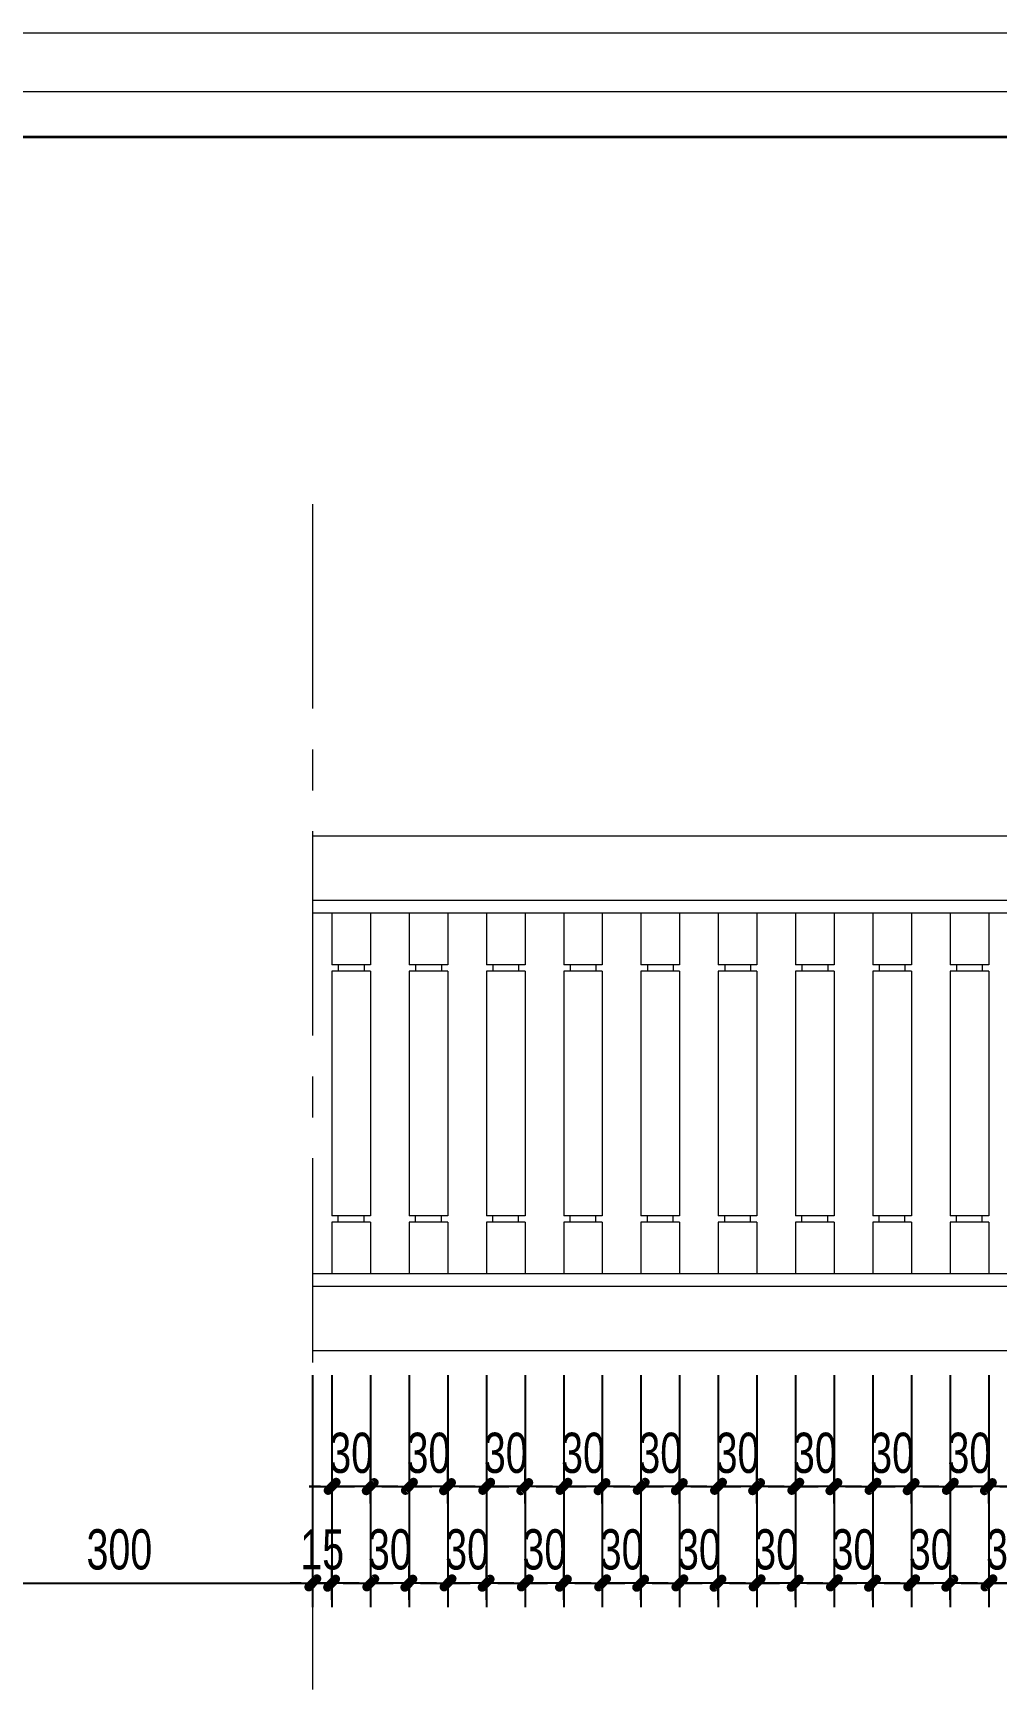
# Model space of a CAD drawing. Header units: inches. Extents: x 88947 to 296847, y 35049 to 161062.
# Drawn here: x 231767 to 233263, y 74469 to 77053 of the extents above; entities that cross this region are included whole.
import ezdxf

# ---------------------------------------------------------------- set-up
doc = ezdxf.new("R2010")
doc.units = ezdxf.units.IN
doc.header["$MEASUREMENT"] = 0
doc.header["$PDMODE"] = 1
doc.linetypes.add('ACAD_ISO03W100', pattern=[30, 12, -18])
doc.linetypes.add('CENTER', pattern=[50.8, 31.75, -6.35, 6.35, -6.35])
for name, color, linetype, lineweight in [('A-Dims', 145, 'Continuous', 25), ('A-Text', 30, 'Continuous', 9), ('A-Wall', 2, 'Continuous', 35), ('DIM', 7, 'Continuous', 25), ('KHUNG 2', 144, 'Continuous', 18), ('NETMANH', 192, 'Continuous', 18), ('THAY', 3, 'Continuous', 18), ('TRUC', 252, 'ACAD_ISO03W100', 13)]:
    doc.layers.add(name, color=color, linetype=linetype, lineweight=lineweight)
doc.styles.add('VNI-HELVE-CONDENSE', font='VNARIAL.TTF', dxfattribs={"width": 0.7})
doc.dimstyles.new('TAS-25', dxfattribs={"dimscale": 25, "dimtxt": 2.5, "dimasz": 0.7, "dimexe": 1.5, "dimexo": 1.5, "dimgap": 0.8, "dimtad": 1, "dimdec": 0, "dimlfac": 0.5, "dimzin": 3, "dimdsep": 46, "dimtxsty": 'VNI-HELVE-CONDENSE', "dimblk": 'TICK', "dimcen": 2.5, "dimclrt": 71, "dimazin": 2, "dimtfac": 0.75, "dimtdec": 0, "dimtix": 1, "dimtmove": 2, "dimatfit": 2, "dimldrblk": 'TICK123', "dimfxl": 1.5, "dimtolj": 1, "dimtzin": 0, "dimarcsym": 0})

# ---------------------------------------------------------------- blocks, each defined once
blk = doc.blocks.new('khung ten')
at = {"layer": 'A-Wall', "ltscale": 0.7}
blk.add_lwpolyline([(267204.1, -219099.4), (305804.1, -219099.4), (305804.1, -190799.4), (267204.1, -190799.4)], close=True, dxfattribs=at)
at = {"layer": 'KHUNG 2', "ltscale": 0.7}
blk.add_lwpolyline([(267004.1, -219299.4), (306004.1, -219299.4), (306004.1, -190599.4), (267004.1, -190599.4)], close=True, dxfattribs=at)
at = {"layer": 'NETMANH', "ltscale": 0.7}
blk.add_lwpolyline([(265004.1, -220042.3), (307004.1, -220042.3), (307004.1, -190342.3), (265004.1, -190342.3)], close=True, dxfattribs=at)
blk = doc.blocks.new('TICK')
at = {"layer": 'A-Dims', "color": 1}
for p, q in [((0, 1.5), (0, -1.5)), ((-2, 0), (2, 0))]:
    blk.add_line(p, q, dxfattribs=at)
at = {"layer": 'A-Dims', "color": 1, "const_width": 0.788}
blk.add_lwpolyline([(-0.33, -0.35), (0.38, 0.38)], dxfattribs=at)
at = {"layer": 'A-Dims', "color": 1, "const_width": 0.394}
for points in [[(0.24, 0.52, -0.414214), (0.52, 0.52, -1)], [(0.52, 0.52, -0.414214), (0.52, 0.24, -1)], [(-0.47, -0.21, 0.414214), (-0.47, -0.49, 1)], [(-0.47, -0.49, 0.414214), (-0.19, -0.49, 1)]]:
    blk.add_lwpolyline(points, format="xyb", dxfattribs=at)
blk = doc.blocks.new('*D2508')
at = {"layer": 'Defpoints', "color": 0}
for p in [(231600.4, 75006.3), (232200.4, 75006.3), (232200.4, 74645.7)]:
    blk.add_point(p, dxfattribs=at)
at = {"layer": 'DIM', "color": 0, "lineweight": -2}
for p, q in [((231600.4, 74968.8), (231600.4, 74608.2)), ((232200.4, 74968.8), (232200.4, 74608.2)), ((231617.9, 74645.7), (232182.9, 74645.7))]:
    blk.add_line(p, q, dxfattribs=at)
at = {"layer": 'DIM', "color": 0, "lineweight": -2, "xscale": 17.5, "yscale": 17.5, "zscale": 17.5, "rotation": 180}
blk.add_blockref('TICK', (231600.4, 74645.7), dxfattribs=at)
at = {"layer": 'DIM', "color": 0, "lineweight": -2, "xscale": 17.5, "yscale": 17.5, "zscale": 17.5}
blk.add_blockref('TICK', (232200.4, 74645.7), dxfattribs=at)
at = {"layer": 'DIM', "color": 71, "insert": (231900.4, 74697.6), "char_height": 62.5, "attachment_point": 5, "style": 'VNI-HELVE-CONDENSE'}
blk.add_mtext('\\A1;300', dxfattribs=at)
blk = doc.blocks.new('TICK123')
at = {"layer": 'A-Dims', "color": 1}
blk.add_lwpolyline([(0.05, 0, 0, 0.84, 0), (-2.11, 0, 8.4, 8.4, 0)], format="xyseb", dxfattribs=at)
blk = doc.blocks.new('*D2534')
at = {"layer": 'Defpoints', "color": 0}
for p in [(233250.4, 75006.3), (233310.4, 75006.3), (233250.4, 74645.7)]:
    blk.add_point(p, dxfattribs=at)
at = {"layer": 'DIM', "color": 0, "lineweight": -2}
for p, q in [((233250.4, 74968.8), (233250.4, 74608.2)), ((233310.4, 74968.8), (233310.4, 74608.2)), ((233232.9, 74645.7), (233215.4, 74645.7)), ((233310.4, 74645.7), (233250.4, 74645.7)), ((233327.9, 74645.7), (233345.4, 74645.7))]:
    blk.add_line(p, q, dxfattribs=at)
at = {"layer": 'DIM', "color": 0, "lineweight": -2, "xscale": 17.5, "yscale": 17.5, "zscale": 17.5}
blk.add_blockref('TICK', (233250.4, 74645.7), dxfattribs=at)
at = {"layer": 'DIM', "color": 0, "lineweight": -2, "xscale": 17.5, "yscale": 17.5, "zscale": 17.5, "rotation": 180}
blk.add_blockref('TICK', (233310.4, 74645.7), dxfattribs=at)
at = {"layer": 'DIM', "color": 71, "insert": (233280.4, 74697.6), "char_height": 62.5, "attachment_point": 5, "style": 'VNI-HELVE-CONDENSE'}
blk.add_mtext('\\A1;30', dxfattribs=at)
blk = doc.blocks.new('*D2535')
at = {"layer": 'Defpoints', "color": 0}
for p in [(233190.4, 75006.3), (233250.4, 75006.3), (233190.4, 74795.7)]:
    blk.add_point(p, dxfattribs=at)
at = {"layer": 'DIM', "color": 0, "lineweight": -2}
for p, q in [((233190.4, 74968.8), (233190.4, 74758.2)), ((233250.4, 74968.8), (233250.4, 74758.2)), ((233172.9, 74795.7), (233155.4, 74795.7)), ((233250.4, 74795.7), (233190.4, 74795.7)), ((233267.9, 74795.7), (233285.4, 74795.7))]:
    blk.add_line(p, q, dxfattribs=at)
at = {"layer": 'DIM', "color": 0, "lineweight": -2, "xscale": 17.5, "yscale": 17.5, "zscale": 17.5}
blk.add_blockref('TICK', (233190.4, 74795.7), dxfattribs=at)
at = {"layer": 'DIM', "color": 0, "lineweight": -2, "xscale": 17.5, "yscale": 17.5, "zscale": 17.5, "rotation": 180}
blk.add_blockref('TICK', (233250.4, 74795.7), dxfattribs=at)
at = {"layer": 'DIM', "color": 71, "insert": (233220.4, 74847.6), "char_height": 62.5, "attachment_point": 5, "style": 'VNI-HELVE-CONDENSE'}
blk.add_mtext('\\A1;30', dxfattribs=at)
blk = doc.blocks.new('*D2536')
at = {"layer": 'Defpoints', "color": 0}
for p in [(233130.4, 75006.3), (233190.4, 75006.3), (233130.4, 74645.7)]:
    blk.add_point(p, dxfattribs=at)
at = {"layer": 'DIM', "color": 0, "lineweight": -2}
for p, q in [((233130.4, 74968.8), (233130.4, 74608.2)), ((233190.4, 74968.8), (233190.4, 74608.2)), ((233112.9, 74645.7), (233095.4, 74645.7)), ((233190.4, 74645.7), (233130.4, 74645.7)), ((233207.9, 74645.7), (233225.4, 74645.7))]:
    blk.add_line(p, q, dxfattribs=at)
at = {"layer": 'DIM', "color": 0, "lineweight": -2, "xscale": 17.5, "yscale": 17.5, "zscale": 17.5}
blk.add_blockref('TICK', (233130.4, 74645.7), dxfattribs=at)
at = {"layer": 'DIM', "color": 0, "lineweight": -2, "xscale": 17.5, "yscale": 17.5, "zscale": 17.5, "rotation": 180}
blk.add_blockref('TICK', (233190.4, 74645.7), dxfattribs=at)
at = {"layer": 'DIM', "color": 71, "insert": (233160.4, 74697.6), "char_height": 62.5, "attachment_point": 5, "style": 'VNI-HELVE-CONDENSE'}
blk.add_mtext('\\A1;30', dxfattribs=at)
blk = doc.blocks.new('*D2537')
at = {"layer": 'Defpoints', "color": 0}
for p in [(233070.4, 75006.3), (233130.4, 75006.3), (233070.4, 74795.7)]:
    blk.add_point(p, dxfattribs=at)
at = {"layer": 'DIM', "color": 0, "lineweight": -2}
for p, q in [((233070.4, 74968.8), (233070.4, 74758.2)), ((233130.4, 74968.8), (233130.4, 74758.2)), ((233052.9, 74795.7), (233035.4, 74795.7)), ((233130.4, 74795.7), (233070.4, 74795.7)), ((233147.9, 74795.7), (233165.4, 74795.7))]:
    blk.add_line(p, q, dxfattribs=at)
at = {"layer": 'DIM', "color": 0, "lineweight": -2, "xscale": 17.5, "yscale": 17.5, "zscale": 17.5}
blk.add_blockref('TICK', (233070.4, 74795.7), dxfattribs=at)
at = {"layer": 'DIM', "color": 0, "lineweight": -2, "xscale": 17.5, "yscale": 17.5, "zscale": 17.5, "rotation": 180}
blk.add_blockref('TICK', (233130.4, 74795.7), dxfattribs=at)
at = {"layer": 'DIM', "color": 71, "insert": (233100.4, 74847.6), "char_height": 62.5, "attachment_point": 5, "style": 'VNI-HELVE-CONDENSE'}
blk.add_mtext('\\A1;30', dxfattribs=at)
blk = doc.blocks.new('*D2538')
at = {"layer": 'Defpoints', "color": 0}
for p in [(233010.4, 75006.3), (233070.4, 75006.3), (233010.4, 74645.7)]:
    blk.add_point(p, dxfattribs=at)
at = {"layer": 'DIM', "color": 0, "lineweight": -2}
for p, q in [((233010.4, 74968.8), (233010.4, 74608.2)), ((233070.4, 74968.8), (233070.4, 74608.2)), ((232992.9, 74645.7), (232975.4, 74645.7)), ((233070.4, 74645.7), (233010.4, 74645.7)), ((233087.9, 74645.7), (233105.4, 74645.7))]:
    blk.add_line(p, q, dxfattribs=at)
at = {"layer": 'DIM', "color": 0, "lineweight": -2, "xscale": 17.5, "yscale": 17.5, "zscale": 17.5}
blk.add_blockref('TICK', (233010.4, 74645.7), dxfattribs=at)
at = {"layer": 'DIM', "color": 0, "lineweight": -2, "xscale": 17.5, "yscale": 17.5, "zscale": 17.5, "rotation": 180}
blk.add_blockref('TICK', (233070.4, 74645.7), dxfattribs=at)
at = {"layer": 'DIM', "color": 71, "insert": (233040.4, 74697.6), "char_height": 62.5, "attachment_point": 5, "style": 'VNI-HELVE-CONDENSE'}
blk.add_mtext('\\A1;30', dxfattribs=at)
blk = doc.blocks.new('*D2539')
at = {"layer": 'Defpoints', "color": 0}
for p in [(232950.4, 75006.3), (233010.4, 75006.3), (232950.4, 74795.7)]:
    blk.add_point(p, dxfattribs=at)
at = {"layer": 'DIM', "color": 0, "lineweight": -2}
for p, q in [((232950.4, 74968.8), (232950.4, 74758.2)), ((233010.4, 74968.8), (233010.4, 74758.2)), ((232932.9, 74795.7), (232915.4, 74795.7)), ((233010.4, 74795.7), (232950.4, 74795.7)), ((233027.9, 74795.7), (233045.4, 74795.7))]:
    blk.add_line(p, q, dxfattribs=at)
at = {"layer": 'DIM', "color": 0, "lineweight": -2, "xscale": 17.5, "yscale": 17.5, "zscale": 17.5}
blk.add_blockref('TICK', (232950.4, 74795.7), dxfattribs=at)
at = {"layer": 'DIM', "color": 0, "lineweight": -2, "xscale": 17.5, "yscale": 17.5, "zscale": 17.5, "rotation": 180}
blk.add_blockref('TICK', (233010.4, 74795.7), dxfattribs=at)
at = {"layer": 'DIM', "color": 71, "insert": (232980.4, 74847.6), "char_height": 62.5, "attachment_point": 5, "style": 'VNI-HELVE-CONDENSE'}
blk.add_mtext('\\A1;30', dxfattribs=at)
blk = doc.blocks.new('*D2540')
at = {"layer": 'Defpoints', "color": 0}
for p in [(232890.4, 75006.3), (232950.4, 75006.3), (232890.4, 74645.7)]:
    blk.add_point(p, dxfattribs=at)
at = {"layer": 'DIM', "color": 0, "lineweight": -2}
for p, q in [((232890.4, 74968.8), (232890.4, 74608.2)), ((232950.4, 74968.8), (232950.4, 74608.2)), ((232872.9, 74645.7), (232855.4, 74645.7)), ((232950.4, 74645.7), (232890.4, 74645.7)), ((232967.9, 74645.7), (232985.4, 74645.7))]:
    blk.add_line(p, q, dxfattribs=at)
at = {"layer": 'DIM', "color": 0, "lineweight": -2, "xscale": 17.5, "yscale": 17.5, "zscale": 17.5}
blk.add_blockref('TICK', (232890.4, 74645.7), dxfattribs=at)
at = {"layer": 'DIM', "color": 0, "lineweight": -2, "xscale": 17.5, "yscale": 17.5, "zscale": 17.5, "rotation": 180}
blk.add_blockref('TICK', (232950.4, 74645.7), dxfattribs=at)
at = {"layer": 'DIM', "color": 71, "insert": (232920.4, 74697.6), "char_height": 62.5, "attachment_point": 5, "style": 'VNI-HELVE-CONDENSE'}
blk.add_mtext('\\A1;30', dxfattribs=at)
blk = doc.blocks.new('*D2541')
at = {"layer": 'Defpoints', "color": 0}
for p in [(232830.4, 75006.3), (232890.4, 75006.3), (232830.4, 74795.7)]:
    blk.add_point(p, dxfattribs=at)
at = {"layer": 'DIM', "color": 0, "lineweight": -2}
for p, q in [((232830.4, 74968.8), (232830.4, 74758.2)), ((232890.4, 74968.8), (232890.4, 74758.2)), ((232812.9, 74795.7), (232795.4, 74795.7)), ((232890.4, 74795.7), (232830.4, 74795.7)), ((232907.9, 74795.7), (232925.4, 74795.7))]:
    blk.add_line(p, q, dxfattribs=at)
at = {"layer": 'DIM', "color": 0, "lineweight": -2, "xscale": 17.5, "yscale": 17.5, "zscale": 17.5}
blk.add_blockref('TICK', (232830.4, 74795.7), dxfattribs=at)
at = {"layer": 'DIM', "color": 0, "lineweight": -2, "xscale": 17.5, "yscale": 17.5, "zscale": 17.5, "rotation": 180}
blk.add_blockref('TICK', (232890.4, 74795.7), dxfattribs=at)
at = {"layer": 'DIM', "color": 71, "insert": (232860.4, 74847.6), "char_height": 62.5, "attachment_point": 5, "style": 'VNI-HELVE-CONDENSE'}
blk.add_mtext('\\A1;30', dxfattribs=at)
blk = doc.blocks.new('*D2542')
at = {"layer": 'Defpoints', "color": 0}
for p in [(232770.4, 75006.3), (232830.4, 75006.3), (232770.4, 74645.7)]:
    blk.add_point(p, dxfattribs=at)
at = {"layer": 'DIM', "color": 0, "lineweight": -2}
for p, q in [((232770.4, 74968.8), (232770.4, 74608.2)), ((232830.4, 74968.8), (232830.4, 74608.2)), ((232752.9, 74645.7), (232735.4, 74645.7)), ((232830.4, 74645.7), (232770.4, 74645.7)), ((232847.9, 74645.7), (232865.4, 74645.7))]:
    blk.add_line(p, q, dxfattribs=at)
at = {"layer": 'DIM', "color": 0, "lineweight": -2, "xscale": 17.5, "yscale": 17.5, "zscale": 17.5}
blk.add_blockref('TICK', (232770.4, 74645.7), dxfattribs=at)
at = {"layer": 'DIM', "color": 0, "lineweight": -2, "xscale": 17.5, "yscale": 17.5, "zscale": 17.5, "rotation": 180}
blk.add_blockref('TICK', (232830.4, 74645.7), dxfattribs=at)
at = {"layer": 'DIM', "color": 71, "insert": (232800.4, 74697.6), "char_height": 62.5, "attachment_point": 5, "style": 'VNI-HELVE-CONDENSE'}
blk.add_mtext('\\A1;30', dxfattribs=at)
blk = doc.blocks.new('*D2543')
at = {"layer": 'Defpoints', "color": 0}
for p in [(232710.4, 75006.3), (232770.4, 75006.3), (232710.4, 74795.7)]:
    blk.add_point(p, dxfattribs=at)
at = {"layer": 'DIM', "color": 0, "lineweight": -2}
for p, q in [((232710.4, 74968.8), (232710.4, 74758.2)), ((232770.4, 74968.8), (232770.4, 74758.2)), ((232692.9, 74795.7), (232675.4, 74795.7)), ((232770.4, 74795.7), (232710.4, 74795.7)), ((232787.9, 74795.7), (232805.4, 74795.7))]:
    blk.add_line(p, q, dxfattribs=at)
at = {"layer": 'DIM', "color": 0, "lineweight": -2, "xscale": 17.5, "yscale": 17.5, "zscale": 17.5}
blk.add_blockref('TICK', (232710.4, 74795.7), dxfattribs=at)
at = {"layer": 'DIM', "color": 0, "lineweight": -2, "xscale": 17.5, "yscale": 17.5, "zscale": 17.5, "rotation": 180}
blk.add_blockref('TICK', (232770.4, 74795.7), dxfattribs=at)
at = {"layer": 'DIM', "color": 71, "insert": (232740.4, 74847.6), "char_height": 62.5, "attachment_point": 5, "style": 'VNI-HELVE-CONDENSE'}
blk.add_mtext('\\A1;30', dxfattribs=at)
blk = doc.blocks.new('*D2544')
at = {"layer": 'Defpoints', "color": 0}
for p in [(232650.4, 75006.3), (232710.4, 75006.3), (232650.4, 74645.7)]:
    blk.add_point(p, dxfattribs=at)
at = {"layer": 'DIM', "color": 0, "lineweight": -2}
for p, q in [((232650.4, 74968.8), (232650.4, 74608.2)), ((232710.4, 74968.8), (232710.4, 74608.2)), ((232632.9, 74645.7), (232615.4, 74645.7)), ((232710.4, 74645.7), (232650.4, 74645.7)), ((232727.9, 74645.7), (232745.4, 74645.7))]:
    blk.add_line(p, q, dxfattribs=at)
at = {"layer": 'DIM', "color": 0, "lineweight": -2, "xscale": 17.5, "yscale": 17.5, "zscale": 17.5}
blk.add_blockref('TICK', (232650.4, 74645.7), dxfattribs=at)
at = {"layer": 'DIM', "color": 0, "lineweight": -2, "xscale": 17.5, "yscale": 17.5, "zscale": 17.5, "rotation": 180}
blk.add_blockref('TICK', (232710.4, 74645.7), dxfattribs=at)
at = {"layer": 'DIM', "color": 71, "insert": (232680.4, 74697.6), "char_height": 62.5, "attachment_point": 5, "style": 'VNI-HELVE-CONDENSE'}
blk.add_mtext('\\A1;30', dxfattribs=at)
blk = doc.blocks.new('*D2545')
at = {"layer": 'Defpoints', "color": 0}
for p in [(232590.4, 75006.3), (232650.4, 75006.3), (232590.4, 74795.7)]:
    blk.add_point(p, dxfattribs=at)
at = {"layer": 'DIM', "color": 0, "lineweight": -2}
for p, q in [((232590.4, 74968.8), (232590.4, 74758.2)), ((232650.4, 74968.8), (232650.4, 74758.2)), ((232572.9, 74795.7), (232555.4, 74795.7)), ((232650.4, 74795.7), (232590.4, 74795.7)), ((232667.9, 74795.7), (232685.4, 74795.7))]:
    blk.add_line(p, q, dxfattribs=at)
at = {"layer": 'DIM', "color": 0, "lineweight": -2, "xscale": 17.5, "yscale": 17.5, "zscale": 17.5}
blk.add_blockref('TICK', (232590.4, 74795.7), dxfattribs=at)
at = {"layer": 'DIM', "color": 0, "lineweight": -2, "xscale": 17.5, "yscale": 17.5, "zscale": 17.5, "rotation": 180}
blk.add_blockref('TICK', (232650.4, 74795.7), dxfattribs=at)
at = {"layer": 'DIM', "color": 71, "insert": (232620.4, 74847.6), "char_height": 62.5, "attachment_point": 5, "style": 'VNI-HELVE-CONDENSE'}
blk.add_mtext('\\A1;30', dxfattribs=at)
blk = doc.blocks.new('*D2546')
at = {"layer": 'Defpoints', "color": 0}
for p in [(232530.4, 75006.3), (232590.4, 75006.3), (232530.4, 74645.7)]:
    blk.add_point(p, dxfattribs=at)
at = {"layer": 'DIM', "color": 0, "lineweight": -2}
for p, q in [((232530.4, 74968.8), (232530.4, 74608.2)), ((232590.4, 74968.8), (232590.4, 74608.2)), ((232512.9, 74645.7), (232495.4, 74645.7)), ((232590.4, 74645.7), (232530.4, 74645.7)), ((232607.9, 74645.7), (232625.4, 74645.7))]:
    blk.add_line(p, q, dxfattribs=at)
at = {"layer": 'DIM', "color": 0, "lineweight": -2, "xscale": 17.5, "yscale": 17.5, "zscale": 17.5}
blk.add_blockref('TICK', (232530.4, 74645.7), dxfattribs=at)
at = {"layer": 'DIM', "color": 0, "lineweight": -2, "xscale": 17.5, "yscale": 17.5, "zscale": 17.5, "rotation": 180}
blk.add_blockref('TICK', (232590.4, 74645.7), dxfattribs=at)
at = {"layer": 'DIM', "color": 71, "insert": (232560.4, 74697.6), "char_height": 62.5, "attachment_point": 5, "style": 'VNI-HELVE-CONDENSE'}
blk.add_mtext('\\A1;30', dxfattribs=at)
blk = doc.blocks.new('*D2547')
at = {"layer": 'Defpoints', "color": 0}
for p in [(232470.4, 75006.3), (232530.4, 75006.3), (232470.4, 74795.7)]:
    blk.add_point(p, dxfattribs=at)
at = {"layer": 'DIM', "color": 0, "lineweight": -2}
for p, q in [((232470.4, 74968.8), (232470.4, 74758.2)), ((232530.4, 74968.8), (232530.4, 74758.2)), ((232452.9, 74795.7), (232435.4, 74795.7)), ((232530.4, 74795.7), (232470.4, 74795.7)), ((232547.9, 74795.7), (232565.4, 74795.7))]:
    blk.add_line(p, q, dxfattribs=at)
at = {"layer": 'DIM', "color": 0, "lineweight": -2, "xscale": 17.5, "yscale": 17.5, "zscale": 17.5}
blk.add_blockref('TICK', (232470.4, 74795.7), dxfattribs=at)
at = {"layer": 'DIM', "color": 0, "lineweight": -2, "xscale": 17.5, "yscale": 17.5, "zscale": 17.5, "rotation": 180}
blk.add_blockref('TICK', (232530.4, 74795.7), dxfattribs=at)
at = {"layer": 'DIM', "color": 71, "insert": (232500.4, 74847.6), "char_height": 62.5, "attachment_point": 5, "style": 'VNI-HELVE-CONDENSE'}
blk.add_mtext('\\A1;30', dxfattribs=at)
blk = doc.blocks.new('*D2548')
at = {"layer": 'Defpoints', "color": 0}
for p in [(232410.4, 75006.3), (232470.4, 75006.3), (232410.4, 74645.7)]:
    blk.add_point(p, dxfattribs=at)
at = {"layer": 'DIM', "color": 0, "lineweight": -2}
for p, q in [((232410.4, 74968.8), (232410.4, 74608.2)), ((232470.4, 74968.8), (232470.4, 74608.2)), ((232392.9, 74645.7), (232375.4, 74645.7)), ((232470.4, 74645.7), (232410.4, 74645.7)), ((232487.9, 74645.7), (232505.4, 74645.7))]:
    blk.add_line(p, q, dxfattribs=at)
at = {"layer": 'DIM', "color": 0, "lineweight": -2, "xscale": 17.5, "yscale": 17.5, "zscale": 17.5}
blk.add_blockref('TICK', (232410.4, 74645.7), dxfattribs=at)
at = {"layer": 'DIM', "color": 0, "lineweight": -2, "xscale": 17.5, "yscale": 17.5, "zscale": 17.5, "rotation": 180}
blk.add_blockref('TICK', (232470.4, 74645.7), dxfattribs=at)
at = {"layer": 'DIM', "color": 71, "insert": (232440.4, 74697.6), "char_height": 62.5, "attachment_point": 5, "style": 'VNI-HELVE-CONDENSE'}
blk.add_mtext('\\A1;30', dxfattribs=at)
blk = doc.blocks.new('*D2549')
at = {"layer": 'Defpoints', "color": 0}
for p in [(232350.4, 75006.3), (232410.4, 75006.3), (232350.4, 74795.7)]:
    blk.add_point(p, dxfattribs=at)
at = {"layer": 'DIM', "color": 0, "lineweight": -2}
for p, q in [((232350.4, 74968.8), (232350.4, 74758.2)), ((232410.4, 74968.8), (232410.4, 74758.2)), ((232332.9, 74795.7), (232315.4, 74795.7)), ((232410.4, 74795.7), (232350.4, 74795.7)), ((232427.9, 74795.7), (232445.4, 74795.7))]:
    blk.add_line(p, q, dxfattribs=at)
at = {"layer": 'DIM', "color": 0, "lineweight": -2, "xscale": 17.5, "yscale": 17.5, "zscale": 17.5}
blk.add_blockref('TICK', (232350.4, 74795.7), dxfattribs=at)
at = {"layer": 'DIM', "color": 0, "lineweight": -2, "xscale": 17.5, "yscale": 17.5, "zscale": 17.5, "rotation": 180}
blk.add_blockref('TICK', (232410.4, 74795.7), dxfattribs=at)
at = {"layer": 'DIM', "color": 71, "insert": (232380.4, 74847.6), "char_height": 62.5, "attachment_point": 5, "style": 'VNI-HELVE-CONDENSE'}
blk.add_mtext('\\A1;30', dxfattribs=at)
blk = doc.blocks.new('*D2550')
at = {"layer": 'Defpoints', "color": 0}
for p in [(232290.4, 75006.3), (232350.4, 75006.3), (232290.4, 74645.7)]:
    blk.add_point(p, dxfattribs=at)
at = {"layer": 'DIM', "color": 0, "lineweight": -2}
for p, q in [((232290.4, 74968.8), (232290.4, 74608.2)), ((232350.4, 74968.8), (232350.4, 74608.2)), ((232272.9, 74645.7), (232255.4, 74645.7)), ((232350.4, 74645.7), (232290.4, 74645.7)), ((232367.9, 74645.7), (232385.4, 74645.7))]:
    blk.add_line(p, q, dxfattribs=at)
at = {"layer": 'DIM', "color": 0, "lineweight": -2, "xscale": 17.5, "yscale": 17.5, "zscale": 17.5}
blk.add_blockref('TICK', (232290.4, 74645.7), dxfattribs=at)
at = {"layer": 'DIM', "color": 0, "lineweight": -2, "xscale": 17.5, "yscale": 17.5, "zscale": 17.5, "rotation": 180}
blk.add_blockref('TICK', (232350.4, 74645.7), dxfattribs=at)
at = {"layer": 'DIM', "color": 71, "insert": (232320.4, 74697.6), "char_height": 62.5, "attachment_point": 5, "style": 'VNI-HELVE-CONDENSE'}
blk.add_mtext('\\A1;30', dxfattribs=at)
blk = doc.blocks.new('*D2551')
at = {"layer": 'Defpoints', "color": 0}
for p in [(232230.4, 75006.3), (232290.4, 75006.3), (232230.4, 74795.7)]:
    blk.add_point(p, dxfattribs=at)
at = {"layer": 'DIM', "color": 0, "lineweight": -2}
for p, q in [((232230.4, 74968.8), (232230.4, 74758.2)), ((232290.4, 74968.8), (232290.4, 74758.2)), ((232212.9, 74795.7), (232195.4, 74795.7)), ((232290.4, 74795.7), (232230.4, 74795.7)), ((232307.9, 74795.7), (232325.4, 74795.7))]:
    blk.add_line(p, q, dxfattribs=at)
at = {"layer": 'DIM', "color": 0, "lineweight": -2, "xscale": 17.5, "yscale": 17.5, "zscale": 17.5}
blk.add_blockref('TICK', (232230.4, 74795.7), dxfattribs=at)
at = {"layer": 'DIM', "color": 0, "lineweight": -2, "xscale": 17.5, "yscale": 17.5, "zscale": 17.5, "rotation": 180}
blk.add_blockref('TICK', (232290.4, 74795.7), dxfattribs=at)
at = {"layer": 'DIM', "color": 71, "insert": (232260.4, 74847.6), "char_height": 62.5, "attachment_point": 5, "style": 'VNI-HELVE-CONDENSE'}
blk.add_mtext('\\A1;30', dxfattribs=at)
blk = doc.blocks.new('*D2552')
at = {"layer": 'Defpoints', "color": 0}
for p in [(232200.4, 75006.3), (232230.4, 75006.3), (232200.4, 74645.7)]:
    blk.add_point(p, dxfattribs=at)
at = {"layer": 'DIM', "color": 0, "lineweight": -2}
for p, q in [((232200.4, 74968.8), (232200.4, 74608.2)), ((232230.4, 74968.8), (232230.4, 74608.2)), ((232182.9, 74645.7), (232165.4, 74645.7)), ((232230.4, 74645.7), (232200.4, 74645.7)), ((232247.9, 74645.7), (232265.4, 74645.7))]:
    blk.add_line(p, q, dxfattribs=at)
at = {"layer": 'DIM', "color": 0, "lineweight": -2, "xscale": 17.5, "yscale": 17.5, "zscale": 17.5}
blk.add_blockref('TICK', (232200.4, 74645.7), dxfattribs=at)
at = {"layer": 'DIM', "color": 0, "lineweight": -2, "xscale": 17.5, "yscale": 17.5, "zscale": 17.5, "rotation": 180}
blk.add_blockref('TICK', (232230.4, 74645.7), dxfattribs=at)
at = {"layer": 'DIM', "color": 71, "insert": (232215.4, 74697.6), "char_height": 62.5, "attachment_point": 5, "style": 'VNI-HELVE-CONDENSE'}
blk.add_mtext('\\A1;15', dxfattribs=at)

msp = doc.modelspace()

# ---------------------------------------------------------------- linework, layer by layer
at = {"layer": 'THAY'}
for p, q in [((234600.4, 75806.3), (232200.4, 75806.3)), ((232200.4, 75806.3), (232200.4, 75686.3)), ((234600.4, 75706.3), (232200.4, 75706.3)), ((234600.4, 75686.3), (232200.4, 75686.3)), ((232230.4, 75686.3), (232230.4, 75606.3)), ((232290.4, 75686.3), (232290.4, 75606.3)), ((232350.4, 75686.3), (232350.4, 75606.3)), ((232410.4, 75686.3), (232410.4, 75606.3)), ((232470.4, 75686.3), (232470.4, 75606.3)), ((232530.4, 75686.3), (232530.4, 75606.3)), ((232590.4, 75686.3), (232590.4, 75606.3)), ((232650.4, 75686.3), (232650.4, 75606.3)), ((232710.4, 75686.3), (232710.4, 75606.3)), ((232770.4, 75686.3), (232770.4, 75606.3)), ((232830.4, 75686.3), (232830.4, 75606.3)), ((232890.4, 75686.3), (232890.4, 75606.3)), ((232950.4, 75686.3), (232950.4, 75606.3)), ((233010.4, 75686.3), (233010.4, 75606.3)), ((233070.4, 75686.3), (233070.4, 75606.3)), ((233130.4, 75686.3), (233130.4, 75606.3)), ((233190.4, 75686.3), (233190.4, 75606.3)), ((233250.4, 75686.3), (233250.4, 75606.3)), ((232290.4, 75606.3), (232230.4, 75606.3)), ((232290.4, 75596.3), (232230.4, 75596.3)), ((232230.4, 75596.3), (232230.4, 75216.3)), ((232240.4, 75606.3), (232240.4, 75596.3)), ((232280.4, 75606.3), (232280.4, 75596.3)), ((232290.4, 75596.3), (232290.4, 75216.3)), ((232410.4, 75606.3), (232350.4, 75606.3)), ((232410.4, 75596.3), (232350.4, 75596.3)), ((232350.4, 75596.3), (232350.4, 75216.3)), ((232360.4, 75606.3), (232360.4, 75596.3)), ((232400.4, 75606.3), (232400.4, 75596.3)), ((232410.4, 75596.3), (232410.4, 75216.3)), ((232530.4, 75606.3), (232470.4, 75606.3)), ((232530.4, 75596.3), (232470.4, 75596.3)), ((232470.4, 75596.3), (232470.4, 75216.3)), ((232480.4, 75606.3), (232480.4, 75596.3)), ((232520.4, 75606.3), (232520.4, 75596.3)), ((232530.4, 75596.3), (232530.4, 75216.3)), ((232650.4, 75606.3), (232590.4, 75606.3)), ((232650.4, 75596.3), (232590.4, 75596.3)), ((232590.4, 75596.3), (232590.4, 75216.3)), ((232600.4, 75606.3), (232600.4, 75596.3)), ((232640.4, 75606.3), (232640.4, 75596.3)), ((232650.4, 75596.3), (232650.4, 75216.3)), ((232770.4, 75606.3), (232710.4, 75606.3)), ((232770.4, 75596.3), (232710.4, 75596.3)), ((232710.4, 75596.3), (232710.4, 75216.3)), ((232720.4, 75606.3), (232720.4, 75596.3)), ((232760.4, 75606.3), (232760.4, 75596.3)), ((232770.4, 75596.3), (232770.4, 75216.3)), ((232890.4, 75606.3), (232830.4, 75606.3)), ((232890.4, 75596.3), (232830.4, 75596.3)), ((232830.4, 75596.3), (232830.4, 75216.3)), ((232840.4, 75606.3), (232840.4, 75596.3)), ((232880.4, 75606.3), (232880.4, 75596.3)), ((232890.4, 75596.3), (232890.4, 75216.3)), ((233010.4, 75606.3), (232950.4, 75606.3)), ((233010.4, 75596.3), (232950.4, 75596.3)), ((232950.4, 75596.3), (232950.4, 75216.3)), ((232960.4, 75606.3), (232960.4, 75596.3)), ((233000.4, 75606.3), (233000.4, 75596.3)), ((233010.4, 75596.3), (233010.4, 75216.3)), ((233130.4, 75606.3), (233070.4, 75606.3)), ((233130.4, 75596.3), (233070.4, 75596.3)), ((233070.4, 75596.3), (233070.4, 75216.3)), ((233080.4, 75606.3), (233080.4, 75596.3)), ((233120.4, 75606.3), (233120.4, 75596.3)), ((233130.4, 75596.3), (233130.4, 75216.3)), ((233250.4, 75606.3), (233190.4, 75606.3)), ((233250.4, 75596.3), (233190.4, 75596.3)), ((233190.4, 75596.3), (233190.4, 75216.3)), ((233200.4, 75606.3), (233200.4, 75596.3)), ((233240.4, 75606.3), (233240.4, 75596.3)), ((233250.4, 75596.3), (233250.4, 75216.3)), ((232290.4, 75216.3), (232230.4, 75216.3)), ((232240.4, 75206.3), (232240.4, 75216.3)), ((232280.4, 75206.3), (232280.4, 75216.3)), ((232410.4, 75216.3), (232350.4, 75216.3)), ((232360.4, 75206.3), (232360.4, 75216.3)), ((232400.4, 75206.3), (232400.4, 75216.3)), ((232530.4, 75216.3), (232470.4, 75216.3)), ((232480.4, 75206.3), (232480.4, 75216.3)), ((232520.4, 75206.3), (232520.4, 75216.3)), ((232650.4, 75216.3), (232590.4, 75216.3)), ((232600.4, 75206.3), (232600.4, 75216.3)), ((232640.4, 75206.3), (232640.4, 75216.3)), ((232770.4, 75216.3), (232710.4, 75216.3)), ((232720.4, 75206.3), (232720.4, 75216.3)), ((232760.4, 75206.3), (232760.4, 75216.3)), ((232890.4, 75216.3), (232830.4, 75216.3)), ((232840.4, 75206.3), (232840.4, 75216.3)), ((232880.4, 75206.3), (232880.4, 75216.3)), ((233010.4, 75216.3), (232950.4, 75216.3)), ((232960.4, 75206.3), (232960.4, 75216.3)), ((233000.4, 75206.3), (233000.4, 75216.3)), ((233130.4, 75216.3), (233070.4, 75216.3)), ((233080.4, 75206.3), (233080.4, 75216.3)), ((233120.4, 75206.3), (233120.4, 75216.3)), ((233250.4, 75216.3), (233190.4, 75216.3)), ((233200.4, 75206.3), (233200.4, 75216.3)), ((233240.4, 75206.3), (233240.4, 75216.3)), ((232290.4, 75206.3), (232230.4, 75206.3)), ((232230.4, 75206.3), (232230.4, 75126.3)), ((232290.4, 75206.3), (232290.4, 75126.3)), ((232410.4, 75206.3), (232350.4, 75206.3)), ((232350.4, 75206.3), (232350.4, 75126.3)), ((232410.4, 75206.3), (232410.4, 75126.3)), ((232530.4, 75206.3), (232470.4, 75206.3)), ((232470.4, 75206.3), (232470.4, 75126.3)), ((232530.4, 75206.3), (232530.4, 75126.3)), ((232650.4, 75206.3), (232590.4, 75206.3)), ((232590.4, 75206.3), (232590.4, 75126.3)), ((232650.4, 75206.3), (232650.4, 75126.3)), ((232770.4, 75206.3), (232710.4, 75206.3)), ((232710.4, 75206.3), (232710.4, 75126.3)), ((232770.4, 75206.3), (232770.4, 75126.3)), ((232890.4, 75206.3), (232830.4, 75206.3)), ((232830.4, 75206.3), (232830.4, 75126.3)), ((232890.4, 75206.3), (232890.4, 75126.3)), ((233010.4, 75206.3), (232950.4, 75206.3)), ((232950.4, 75206.3), (232950.4, 75126.3)), ((233010.4, 75206.3), (233010.4, 75126.3)), ((233130.4, 75206.3), (233070.4, 75206.3)), ((233070.4, 75206.3), (233070.4, 75126.3)), ((233130.4, 75206.3), (233130.4, 75126.3)), ((233250.4, 75206.3), (233190.4, 75206.3)), ((233190.4, 75206.3), (233190.4, 75126.3)), ((233250.4, 75206.3), (233250.4, 75126.3)), ((234600.4, 75126.3), (232200.4, 75126.3)), ((232200.4, 75126.3), (232200.4, 75006.3)), ((234600.4, 75106.3), (232200.4, 75106.3)), ((234600.4, 75006.3), (232200.4, 75006.3))]:
    msp.add_line(p, q, dxfattribs=at)
at = {"layer": 'TRUC', "linetype": 'CENTER', "ltscale": 10}
msp.add_lwpolyline([(232200.4, 76321.7), (232200.4, 70470.2)], dxfattribs=at)

# ---------------------------------------------------------------- block references
at = {"layer": 'A-Text', "xscale": 0.3535714285681024, "yscale": 0.3535714286845177, "zscale": 0.3535714286832132}
msp.add_blockref('khung ten', (128899.4, 144353.1), dxfattribs=at)

# ---------------------------------------------------------------- dimensions: what is measured, and where the dimension line sits
at = {"layer": 'DIM'}
dim = msp.add_linear_dim(base=(232200.4, 74645.7), p1=(231600.4, 75006.3), p2=(232200.4, 75006.3), dimstyle='TAS-25', dxfattribs=at)
dim.commit()
dim.dimension.update_dxf_attribs({"geometry": '*D2508', "text_midpoint": (231900.4, 74697.6)})
for base, p1, p2, picture, middle in [((232200.4, 74645.7), (232230.4, 75006.3), (232200.4, 75006.3), '*D2552', (232215.4, 74697.6)), ((232230.4, 74795.7), (232290.4, 75006.3), (232230.4, 75006.3), '*D2551', (232260.4, 74847.6)), ((232290.4, 74645.7), (232350.4, 75006.3), (232290.4, 75006.3), '*D2550', (232320.4, 74697.6)), ((232350.4, 74795.7), (232410.4, 75006.3), (232350.4, 75006.3), '*D2549', (232380.4, 74847.6)), ((232410.4, 74645.7), (232470.4, 75006.3), (232410.4, 75006.3), '*D2548', (232440.4, 74697.6)), ((232470.4, 74795.7), (232530.4, 75006.3), (232470.4, 75006.3), '*D2547', (232500.4, 74847.6)), ((232530.4, 74645.7), (232590.4, 75006.3), (232530.4, 75006.3), '*D2546', (232560.4, 74697.6)), ((232590.4, 74795.7), (232650.4, 75006.3), (232590.4, 75006.3), '*D2545', (232620.4, 74847.6)), ((232650.4, 74645.7), (232710.4, 75006.3), (232650.4, 75006.3), '*D2544', (232680.4, 74697.6)), ((232710.4, 74795.7), (232770.4, 75006.3), (232710.4, 75006.3), '*D2543', (232740.4, 74847.6)), ((232770.4, 74645.7), (232830.4, 75006.3), (232770.4, 75006.3), '*D2542', (232800.4, 74697.6)), ((232830.4, 74795.7), (232890.4, 75006.3), (232830.4, 75006.3), '*D2541', (232860.4, 74847.6)), ((232890.4, 74645.7), (232950.4, 75006.3), (232890.4, 75006.3), '*D2540', (232920.4, 74697.6)), ((232950.4, 74795.7), (233010.4, 75006.3), (232950.4, 75006.3), '*D2539', (232980.4, 74847.6)), ((233010.4, 74645.7), (233070.4, 75006.3), (233010.4, 75006.3), '*D2538', (233040.4, 74697.6)), ((233070.4, 74795.7), (233130.4, 75006.3), (233070.4, 75006.3), '*D2537', (233100.4, 74847.6)), ((233130.4, 74645.7), (233190.4, 75006.3), (233130.4, 75006.3), '*D2536', (233160.4, 74697.6)), ((233190.4, 74795.7), (233250.4, 75006.3), (233190.4, 75006.3), '*D2535', (233220.4, 74847.6)), ((233250.4, 74645.7), (233310.4, 75006.3), (233250.4, 75006.3), '*D2534', (233280.4, 74697.6))]:
    dim = msp.add_linear_dim(base=base, p1=p1, p2=p2, angle=180, dimstyle='TAS-25', dxfattribs=at)
    dim.commit()
    dim.dimension.update_dxf_attribs({"geometry": picture, "text_midpoint": middle})

doc.saveas('drawing.dxf')
